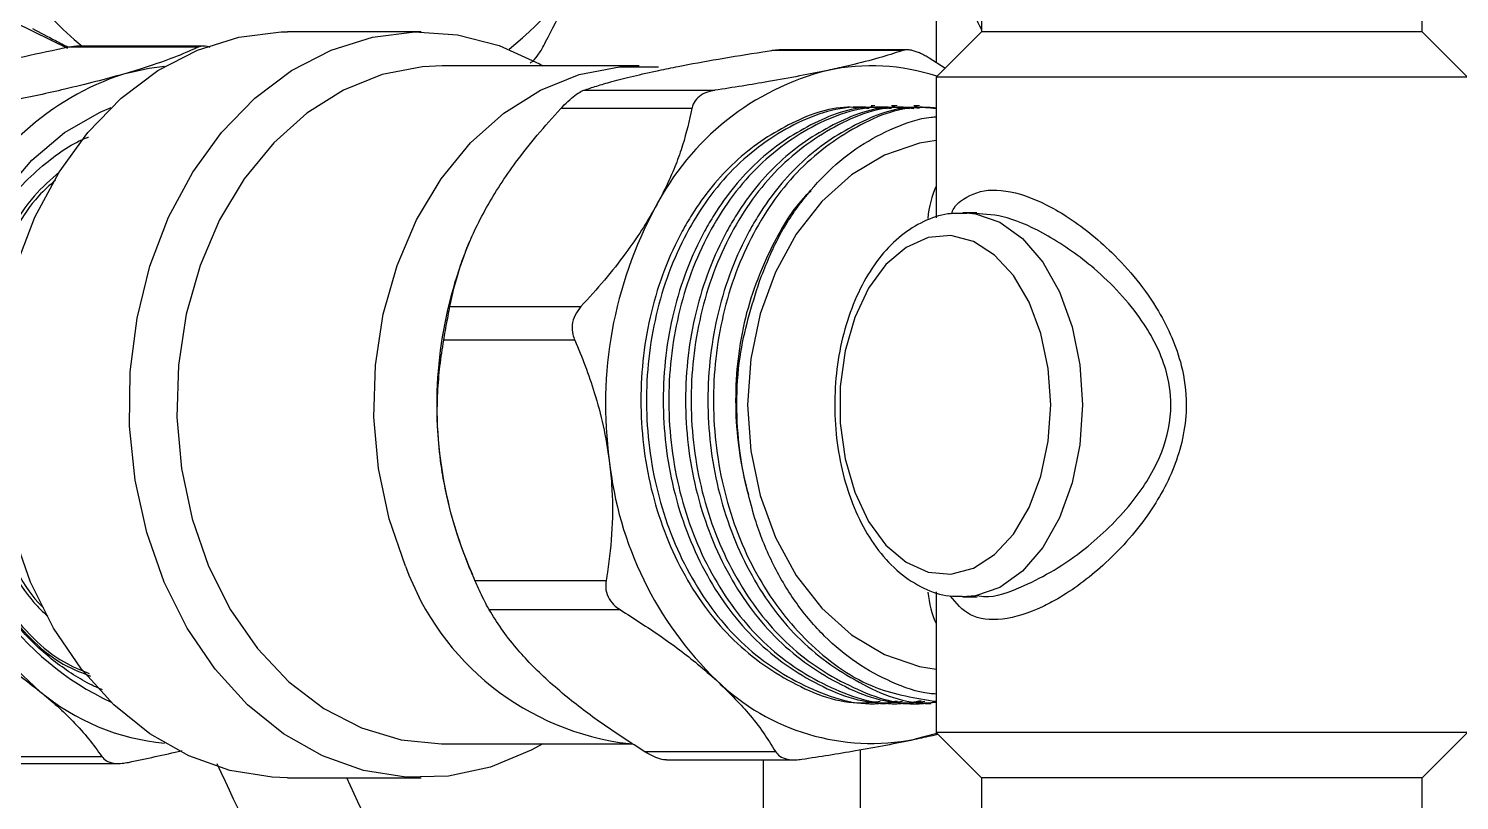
# Model space of a CAD drawing. Extents: x 75 to 2075, y 25 to 1460.
# Drawn here: x 1124.4 to 1203.5, y 778.9 to 821.6 of the extents above; entities that cross this region are included whole.
import ezdxf

# ---------------------------------------------------------------- set-up
doc = ezdxf.new("R2010")
doc.units = 0
doc.header["$LTSCALE"] = 5
doc.linetypes.add('SLD-KATı', pattern=[0])
doc.layers.get('0').update_dxf_attribs({"linetype": 'CONTINUOUS'})

msp = doc.modelspace()

# ---------------------------------------------------------------- linework, layer by layer
at = {"color": 7, "linetype": 'SLD-KATı'}
for p, q in [((1177.034, 829.879), (1177.034, 821.379)), ((1201.409, 821.379), (1201.409, 829.879)), ((1174.534, 823.273), (1174.534, 819.675)), ((1122.615, 822.386), (1126.516, 820.478)), ((1146.053, 821.379), (1138.663, 821.379)), ((1177.034, 821.379), (1174.534, 818.879)), ((1179.68, 821.379), (1177.034, 821.379)), ((1201.409, 821.379), (1179.68, 821.379)), ((1203.909, 818.879), (1201.409, 821.379)), ((1133.704, 820.525), (1126.453, 820.525)), ((1134.024, 820.586), (1127.002, 820.586)), ((1172.694, 820.354), (1165.443, 820.354)), ((1172.919, 820.387), (1165.862, 820.387)), ((1175.017, 819.363), (1174.153, 819.921)), ((1158.109, 819.504), (1147.219, 819.504)), ((1174.534, 818.879), (1174.534, 811.103)), ((1177.723, 818.879), (1174.534, 818.879)), ((1203.909, 818.879), (1177.723, 818.879)), ((1155.048, 818.148), (1162.298, 818.148)), ((1171.147, 817.28), (1170.943, 817.28)), ((1172.381, 817.28), (1172.073, 817.28)), ((1173.616, 817.28), (1173.307, 817.28)), ((1161.027, 817.136), (1153.776, 817.136)), ((1176.782, 811.379), (1176.011, 811.379)), ((1176.011, 811.379), (1176.205, 811.375)), ((1148.715, 809.714), (1148.683, 809.638)), ((1147.646, 806.186), (1154.897, 806.186)), ((1154.558, 804.322), (1147.307, 804.322)), ((1148.683, 791.871), (1148.895, 791.367)), ((1149.034, 791.042), (1156.285, 791.042)), ((1174.534, 790.411), (1174.534, 782.629)), ((1176.011, 790.129), (1176.795, 790.129)), ((1176.798, 790.206), (1177.157, 790.161)), ((1157.077, 789.418), (1149.826, 789.418)), ((1171.456, 784.229), (1171.764, 784.229)), ((1172.69, 784.229), (1172.999, 784.229)), ((1173.925, 784.229), (1174.234, 784.229)), ((1174.575, 782.587), (1173.347, 782.258)), ((1174.534, 782.629), (1177.034, 780.129)), ((1177.723, 782.629), (1174.534, 782.629)), ((1203.909, 782.629), (1177.723, 782.629)), ((1201.409, 780.129), (1203.909, 782.629)), ((1147.219, 782.004), (1157.763, 782.004)), ((1158.398, 781.587), (1165.649, 781.587)), ((1170.346, 771.92), (1170.346, 781.684)), ((1121.146, 781.309), (1128.397, 781.309)), ((1122.311, 780.922), (1129.333, 780.922)), ((1159.627, 781.121), (1166.695, 781.121)), ((1164.992, 768.299), (1164.992, 781.121)), ((1138.663, 780.129), (1146.053, 780.129)), ((1177.034, 780.129), (1177.034, 771.629)), ((1179.68, 780.129), (1177.034, 780.129)), ((1201.409, 780.129), (1179.68, 780.129)), ((1201.409, 771.629), (1201.409, 780.129))]:
    msp.add_line(p, q, dxfattribs=at)
at = {"color": 7, "linetype": 'SLD-KATı', "flags": 128}
for points in [[(1124.462, 790.941), (1123.495, 793.687), (1122.851, 796.584), (1122.544, 799.569), (1122.581, 802.58), (1122.961, 805.552), (1123.675, 808.421), (1124.709, 811.128), (1126.04, 813.613), (1127.64, 815.823), (1129.475, 817.713), (1131.506, 819.242), (1133.689, 820.376), (1135.979, 821.092), (1138.325, 821.375), (1138.663, 821.379)], [(1131.851, 790.941), (1130.884, 793.687), (1130.24, 796.584), (1129.934, 799.569), (1129.97, 802.58), (1130.35, 805.552), (1131.064, 808.421), (1132.098, 811.128), (1133.429, 813.613), (1135.029, 815.823), (1136.864, 817.713), (1138.895, 819.242), (1141.078, 820.376), (1143.368, 821.092), (1145.715, 821.375), (1148.068, 821.218), (1150.379, 820.625), (1152.598, 819.608), (1152.779, 819.504)], [(1131.869, 819.464), (1131.024, 819.362), (1129.605, 819.046)], [(1147.219, 819.504), (1146.128, 819.452), (1143.907, 819.02), (1141.763, 818.16), (1139.747, 816.892), (1137.906, 815.246), (1136.283, 813.26), (1134.917, 810.981), (1133.839, 808.462), (1133.075, 805.763), (1132.642, 802.946), (1132.551, 800.078), (1132.804, 797.225), (1133.394, 794.456), (1134.309, 791.834)], [(1145.198, 791.834), (1144.284, 794.456), (1143.693, 797.225), (1143.44, 800.078), (1143.531, 802.946), (1143.964, 805.763), (1144.728, 808.462), (1145.806, 810.981), (1147.173, 813.26), (1148.795, 815.246), (1150.636, 816.892), (1152.652, 818.16), (1154.796, 819.02), (1157.018, 819.452), (1159.184, 819.454)], [(1119.704, 796.978), (1119.4, 799.716), (1119.443, 802.482), (1119.834, 805.203), (1120.561, 807.808), (1121.605, 810.231), (1122.941, 812.408), (1124.532, 814.284), (1126.338, 815.809), (1128.313, 816.944), (1128.92, 817.2)], [(1174.534, 815.377), (1173.613, 815.219), (1171.677, 814.556), (1169.861, 813.474), (1168.219, 812.005), (1166.802, 810.195), (1165.652, 808.098), (1164.805, 805.778), (1164.286, 803.305), (1164.112, 800.754)], [(1180.866, 800.754), (1180.73, 802.77), (1180.327, 804.691), (1179.676, 806.428), (1178.809, 807.899), (1177.765, 809.037), (1176.593, 809.787), (1175.348, 810.115), (1174.089, 810.006), (1172.873, 809.463), (1171.759, 808.514), (1170.797, 807.201), (1170.034, 805.587), (1169.504, 803.748), (1169.233, 801.768), (1169.233, 799.741), (1169.504, 797.761), (1170.034, 795.921), (1170.797, 794.307), (1171.759, 792.995), (1172.873, 792.045), (1174.089, 791.503), (1175.348, 791.393), (1176.593, 791.721), (1177.765, 792.471), (1178.809, 793.609), (1179.676, 795.081), (1180.327, 796.818), (1180.73, 798.739), (1180.866, 800.754)], [(1164.112, 800.754), (1164.286, 798.204), (1164.805, 795.731), (1165.652, 793.41), (1166.802, 791.313), (1168.219, 789.503), (1169.861, 788.034), (1171.677, 786.952), (1173.613, 786.29), (1174.534, 786.131)], [(1134.309, 791.834), (1135.526, 789.421), (1137.018, 787.273), (1138.748, 785.442), (1140.677, 783.97), (1142.76, 782.891), (1144.947, 782.23), (1147.187, 782.004), (1147.219, 782.004)], [(1138.663, 780.129), (1137.822, 780.157), (1135.484, 780.533), (1133.213, 781.34), (1131.058, 782.561), (1129.065, 784.169), (1127.277, 786.131), (1125.732, 788.405), (1124.462, 790.941)], [(1152.779, 782.004), (1152.135, 781.649), (1149.892, 780.721), (1147.568, 780.22), (1145.212, 780.157), (1142.873, 780.533), (1140.602, 781.34), (1138.447, 782.561), (1136.455, 784.169), (1134.667, 786.131), (1133.121, 788.405), (1131.851, 790.941)]]:
    msp.add_lwpolyline(points, dxfattribs=at)
at = {"color": 8, "linetype": 'SLD-KATı', "flags": 128}
for points in [[(1176.205, 811.375), (1176.702, 811.321), (1178.054, 810.859), (1179.317, 809.956), (1180.435, 808.65), (1181.36, 806.999), (1182.051, 805.076), (1182.478, 802.963), (1182.622, 800.754)], [(1182.622, 800.754), (1182.478, 798.545), (1182.051, 796.433), (1181.36, 794.509), (1180.435, 792.858), (1179.317, 791.553), (1178.054, 790.649), (1176.702, 790.187), (1175.989, 790.129)]]:
    msp.add_lwpolyline(points, dxfattribs=at)
at = {"color": 7, "linetype": 'SLD-KATı'}
for centre, radius, start, end in [((1139.221, 835.067), 18.75, 308.62271, 332.43666), ((1139.221, 835.067), 18.75, 216.8699, 230.56109), ((1134.413, 804.478), 15.341, 108.26621, 155.76412), ((1172.142, 804.94), 14.757, 104.1351, 152.90799), ((1170.943, 807.867), 11.635, 71.81114, 101.93249), ((1179.118, 800.785), 22.867, 151.60029, 187.79865), ((1170.11, 800.775), 23.188, 157.52787, 187.66381), ((1169.311, 800.499), 22.36, 187.23636, 202.69785), ((1176.29, 799.815), 19.941, 186.14109, 225.86762), ((1137.587, 799.515), 19.292, 188.58624, 229.21727), ((1135.873, 799.053), 16.301, 187.31248, 244.75204), ((1159.312, 796.915), 15.001, 199.80186, 263.29757), ((1133.039, 794.566), 12.577, 230.18068, 264.66245), ((1170.982, 794.354), 12.325, 225.89864, 281.06389)]:
    msp.add_arc(centre, radius, start, end, dxfattribs=at)
at = {"color": 8, "linetype": 'SLD-KATı'}
for major_axis, start_param, end_param in [((13.924, -13.233), 3.295529, 3.486199), ((13.924, 13.233), 2.801864, 2.987656)]:
    msp.add_ellipse((1189.221, 800.754), major_axis=major_axis, ratio=0.457675, start_param=start_param, end_param=end_param, dxfattribs=at)
at = {"color": 7, "linetype": 'SLD-KATı'}
for points, knots in [([(1152.728, 820.423), (1152.8, 820.56), (1153.225, 821.375), (1154.044, 822.944), (1155.029, 824.831), (1155.637, 825.996), (1155.843, 826.39)], [0, 0, 0, 0, 0.073265, 0.4365434, 0.8088712, 1, 1, 1, 1]), ([(1175.235, 825.229), (1175.324, 825.044), (1175.939, 823.774), (1176.529, 822.555), (1177.034, 821.514)], [0, 0, 0, 0, 0.145548, 1, 1, 1, 1]), ([(1124.578, 821.559), (1124.996, 821.341), (1125.636, 821.007), (1126.308, 820.656), (1126.541, 820.535)], [0, 0, 0, 0, 0.654581, 1, 1, 1, 1]), ([(1120.271, 819.046), (1120.62, 819.144), (1121.63, 819.427), (1123.531, 819.895), (1125.295, 820.285), (1126.29, 820.491), (1126.453, 820.525)], [0, 0, 0, 0, 0.1911271, 0.5537053, 0.9267357, 1, 1, 1, 1]), ([(1126.453, 820.525), (1126.642, 820.565), (1126.837, 820.606), (1126.998, 820.585), (1127.002, 820.584)], [0, 0, 0, 0, 0.973527, 1, 1, 1, 1]), ([(1133.704, 820.525), (1133.631, 820.491), (1133.2, 820.289), (1132.261, 819.9), (1130.914, 819.432), (1129.937, 819.144), (1129.605, 819.046)], [0, 0, 0, 0, 0.073265, 0.436543, 0.808871, 1, 1, 1, 1]), ([(1134.393, 820.519), (1134.334, 820.537), (1134.129, 820.602), (1133.894, 820.592), (1133.758, 820.544), (1133.704, 820.525)], [0, 0, 0, 0, 0.19277, 0.678247, 1, 1, 1, 1]), ([(1152.086, 819.655), (1152.13, 819.685), (1152.318, 819.818), (1152.538, 820.096), (1152.674, 820.33), (1152.728, 820.423)], [0, 0, 0, 0, 0.151177, 0.661669, 1, 1, 1, 1]), ([(1159.204, 819.251), (1159.557, 819.324), (1160.578, 819.535), (1162.497, 819.884), (1164.276, 820.174), (1165.279, 820.328), (1165.443, 820.354)], [0, 0, 0, 0, 0.191127, 0.553705, 0.926736, 1, 1, 1, 1]), ([(1165.443, 820.354), (1165.534, 820.365), (1165.671, 820.382), (1165.81, 820.388), (1165.858, 820.387), (1165.862, 820.387)], [0, 0, 0, 0, 0.640755, 0.96774, 1, 1, 1, 1]), ([(1172.694, 820.354), (1172.621, 820.328), (1172.182, 820.178), (1171.228, 819.888), (1169.862, 819.539), (1168.873, 819.324), (1168.538, 819.251)], [0, 0, 0, 0, 0.073265, 0.436543, 0.808871, 1, 1, 1, 1]), ([(1174.153, 819.921), (1174.073, 819.969), (1173.953, 820.042), (1173.791, 820.127), (1173.67, 820.185), (1173.551, 820.237), (1173.435, 820.282), (1173.321, 820.32), (1173.182, 820.358), (1173.025, 820.386), (1172.882, 820.39), (1172.773, 820.377), (1172.721, 820.361), (1172.694, 820.354)], [0, 0, 0, 0, 0.1386714, 0.2094371, 0.2806778, 0.3499062, 0.419664, 0.4911668, 0.5632988, 0.6929648, 0.8261712, 0.9127139, 1, 1, 1, 1]), ([(1129.605, 819.046), (1129.102, 818.906), (1128.086, 818.623), (1126.484, 818.235), (1124.921, 817.881), (1123.924, 817.672), (1123.423, 817.567)], [0, 0, 0, 0, 0.272941, 0.55138, 0.774807, 1, 1, 1, 1]), ([(1155.048, 818.148), (1155.279, 818.226), (1155.743, 818.382), (1156.645, 818.643), (1157.761, 818.934), (1158.72, 819.144), (1159.204, 819.251)], [0, 0, 0, 0, 0.223518, 0.448621, 0.721723, 1, 1, 1, 1]), ([(1168.538, 819.251), (1168.029, 819.146), (1167.002, 818.936), (1165.385, 818.646), (1163.809, 818.382), (1162.803, 818.226), (1162.298, 818.148)], [0, 0, 0, 0, 0.272941, 0.55138, 0.774807, 1, 1, 1, 1]), ([(1153.776, 817.136), (1153.909, 817.274), (1154.175, 817.55), (1154.567, 817.881), (1154.86, 818.072), (1154.994, 818.126), (1155.048, 818.148)], [0, 0, 0, 0, 0.2806938, 0.5628322, 0.8257499, 1, 1, 1, 1]), ([(1162.298, 818.148), (1162.118, 818.109), (1161.755, 818.031), (1161.336, 817.755), (1161.105, 817.437), (1161.049, 817.222), (1161.027, 817.136)], [0, 0, 0, 0, 0.280694, 0.562832, 0.82575, 1, 1, 1, 1]), ([(1170.831, 817.122), (1170.433, 817.167), (1168.919, 817.339), (1166.318, 816.355), (1163.352, 814.368), (1161.504, 812.098), (1159.89, 809.346), (1158.603, 805.985), (1158.013, 801.014), (1158.601, 796.014), (1160.33, 791.464), (1163.045, 787.709), (1166.501, 785.247), (1169.459, 784.122), (1171.112, 784.327), (1171.448, 784.369)], [0, 0, 0, 0, 0.029922, 0.113897, 0.198257, 0.280709, 0.302721, 0.399587, 0.49535, 0.590772, 0.687728, 0.782533, 0.87907, 0.975427, 1, 1, 1, 1]), ([(1171.826, 817.122), (1171.199, 817.182), (1169.288, 817.365), (1166.14, 816.189), (1162.838, 813.609), (1160.285, 809.808), (1158.743, 805.22), (1158.335, 800.211), (1159.111, 795.251), (1161.01, 790.805), (1163.862, 787.216), (1167.406, 784.967), (1170.4, 784.022), (1172.04, 784.326), (1172.376, 784.388)], [0, 0, 0, 0, 0.0456482, 0.1391367, 0.23256, 0.3244924, 0.4184672, 0.5107676, 0.60373, 0.6975221, 0.7893009, 0.8830993, 0.9760473, 1, 1, 1, 1]), ([(1172.066, 817.122), (1171.668, 817.167), (1170.154, 817.339), (1167.553, 816.355), (1164.587, 814.368), (1162.739, 812.098), (1161.124, 809.346), (1159.838, 805.985), (1159.248, 801.014), (1159.836, 796.014), (1161.565, 791.464), (1164.279, 787.709), (1167.736, 785.247), (1170.693, 784.122), (1172.347, 784.327), (1172.682, 784.369)], [0, 0, 0, 0, 0.029922, 0.113897, 0.198257, 0.280709, 0.302721, 0.399587, 0.49535, 0.590772, 0.687728, 0.782533, 0.87907, 0.975427, 1, 1, 1, 1]), ([(1173.061, 817.122), (1172.434, 817.182), (1170.522, 817.365), (1167.375, 816.189), (1164.073, 813.609), (1161.52, 809.808), (1159.978, 805.22), (1159.57, 800.211), (1160.345, 795.251), (1162.245, 790.805), (1165.097, 787.216), (1168.641, 784.964), (1171.669, 784.019), (1173.344, 784.334), (1173.714, 784.404)], [0, 0, 0, 0, 0.045536, 0.138796, 0.23199, 0.323697, 0.417442, 0.509516, 0.602251, 0.695813, 0.787367, 0.880936, 0.973656, 1, 1, 1, 1]), ([(1173.301, 817.122), (1172.903, 817.167), (1171.389, 817.339), (1168.788, 816.355), (1165.822, 814.368), (1163.974, 812.098), (1162.359, 809.346), (1161.073, 805.985), (1160.483, 801.014), (1161.071, 796.014), (1162.799, 791.464), (1165.514, 787.709), (1168.971, 785.247), (1171.928, 784.122), (1173.581, 784.327), (1173.917, 784.369)], [0, 0, 0, 0, 0.029922, 0.113897, 0.198257, 0.280709, 0.302721, 0.399587, 0.49535, 0.590772, 0.687728, 0.782533, 0.87907, 0.975427, 1, 1, 1, 1]), ([(1173.613, 817.153), (1173.214, 817.186), (1171.531, 817.324), (1168.61, 816.172), (1165.307, 813.613), (1162.755, 809.807), (1161.212, 805.22), (1160.805, 800.211), (1161.58, 795.251), (1163.48, 790.806), (1166.332, 787.213), (1169.875, 784.978), (1172.765, 784.029), (1174.301, 784.3), (1174.534, 784.341)], [0, 0, 0, 0, 0.029762, 0.12555, 0.221271, 0.315465, 0.411752, 0.506323, 0.601572, 0.697671, 0.791708, 0.887814, 0.983048, 1, 1, 1, 1]), ([(1174.535, 817.122), (1174.138, 817.167), (1172.624, 817.339), (1170.022, 816.355), (1167.056, 814.368), (1165.208, 812.098), (1163.594, 809.346), (1162.308, 805.985), (1161.718, 801.014), (1162.305, 796.014), (1164.034, 791.466), (1166.749, 787.703), (1170.206, 785.27), (1172.957, 784.147), (1174.404, 784.299), (1174.534, 784.313)], [0, 0, 0, 0, 0.0303802, 0.1156421, 0.2012935, 0.2850088, 0.3073577, 0.4057074, 0.5029381, 0.5998217, 0.6982627, 0.7945198, 0.8925353, 0.990368, 1, 1, 1, 1]), ([(1174.534, 817.167), (1174.239, 817.189), (1172.662, 817.306), (1169.845, 816.163), (1166.542, 813.616), (1163.99, 809.806), (1162.447, 805.221), (1162.04, 800.21), (1162.815, 795.254), (1164.714, 790.793), (1167.567, 787.259), (1170.945, 784.914), (1173.402, 784.535), (1174.534, 784.36)], [0, 0, 0, 0, 0.022811, 0.122379, 0.221879, 0.31979, 0.419877, 0.518181, 0.617189, 0.717081, 0.814829, 0.914728, 1, 1, 1, 1]), ([(1149.67, 811.661), (1149.915, 812.08), (1150.41, 812.924), (1151.354, 814.271), (1152.469, 815.692), (1153.339, 816.653), (1153.776, 817.136)], [0, 0, 0, 0, 0.220853, 0.444668, 0.720511, 1, 1, 1, 1]), ([(1161.027, 817.136), (1160.88, 816.472), (1160.657, 815.468), (1160.147, 814.045), (1159.659, 812.89), (1159.231, 812.088), (1159.003, 811.661)], [0, 0, 0, 0, 0.382246, 0.577663, 0.77475, 1, 1, 1, 1]), ([(1164.766, 807.601), (1165.08, 808.388), (1165.705, 809.949), (1167.018, 811.981), (1168.548, 813.723), (1170.298, 815.127), (1172.219, 816.115), (1173.657, 816.625), (1174.443, 816.675), (1174.534, 816.681)], [0, 0, 0, 0, 0.164022, 0.325303, 0.486614, 0.649839, 0.813065, 0.978476, 1, 1, 1, 1]), ([(1128.441, 784.995), (1128.248, 785.077), (1127.699, 785.31), (1126.826, 785.82), (1125.844, 786.503), (1124.919, 787.289), (1124.055, 788.16), (1123.244, 789.13), (1122.503, 790.18), (1121.838, 791.298), (1121.253, 792.475), (1120.742, 793.722), (1120.319, 795.013), (1119.985, 796.335), (1119.741, 797.676), (1119.585, 799.052), (1119.502, 800.885), (1119.601, 802.717), (1119.879, 804.503), (1120.274, 806.246), (1120.841, 807.912), (1121.564, 809.461), (1122.486, 811.094), (1123.718, 812.712), (1125.55, 814.37), (1126.807, 815.248), (1127.651, 815.555), (1127.672, 815.562)], [0, 0, 0, 0, 0.019254, 0.054583, 0.090435, 0.124836, 0.159477, 0.194492, 0.230027, 0.264244, 0.298704, 0.33354, 0.368891, 0.402874, 0.437095, 0.471689, 0.506798, 0.57451, 0.608791, 0.643641, 0.711011, 0.745123, 0.779806, 0.863358, 0.914596, 0.997889, 1, 1, 1, 1]), ([(1126.065, 813.632), (1125.582, 813.211), (1124.039, 811.869), (1122.28, 808.349), (1121.075, 803.598), (1121.095, 798.472), (1122.392, 793.695), (1123.947, 790.415), (1125.223, 789.24), (1125.42, 789.059)], [0, 0, 0, 0, 0.0807492, 0.2578505, 0.4358197, 0.6128125, 0.7908826, 0.9677757, 1, 1, 1, 1]), ([(1125.835, 813.177), (1125.519, 812.896), (1124.153, 811.68), (1122.536, 808.336), (1121.321, 803.603), (1121.339, 798.465), (1122.653, 793.715), (1124.055, 790.6), (1125.151, 789.555), (1125.183, 789.524)], [0, 0, 0, 0, 0.056291, 0.243584, 0.431793, 0.618971, 0.807287, 0.994359, 1, 1, 1, 1]), ([(1167.627, 812.582), (1167.571, 812.534), (1166.737, 811.813), (1165.345, 809.504), (1163.803, 805.664), (1163.271, 800.995), (1163.652, 797.672), (1164.098, 796.004), (1164.152, 795.8)], [0, 0, 0, 0, 0.0140145, 0.21159, 0.4650128, 0.7155521, 0.9651968, 1, 1, 1, 1]), ([(1147.646, 806.186), (1147.794, 806.85), (1148.016, 807.854), (1148.526, 809.277), (1149.014, 810.433), (1149.442, 811.234), (1149.67, 811.661)], [0, 0, 0, 0, 0.3822459, 0.5776631, 0.77475, 1, 1, 1, 1]), ([(1159.003, 811.661), (1158.758, 811.242), (1158.264, 810.398), (1157.32, 809.051), (1156.204, 807.63), (1155.335, 806.67), (1154.897, 806.186)], [0, 0, 0, 0, 0.220853, 0.444668, 0.720511, 1, 1, 1, 1]), ([(1176.24, 811.336), (1175.885, 811.346), (1175.068, 811.367), (1173.825, 810.935), (1172.578, 810.156), (1171.462, 809.03), (1170.504, 807.596), (1169.743, 805.895), (1169.212, 803.997), (1168.93, 801.978), (1168.906, 799.915), (1169.14, 797.88), (1169.628, 795.947), (1170.359, 794.182), (1171.318, 792.653), (1172.481, 791.42), (1173.809, 790.577), (1175.01, 790.149), (1175.74, 790.173), (1175.981, 790.18)], [0, 0, 0, 0, 0.044184, 0.1018729, 0.1599262, 0.2196185, 0.2810138, 0.3433618, 0.4059016, 0.4683611, 0.5307728, 0.5932551, 0.6559114, 0.7188827, 0.7822583, 0.845861, 0.9088119, 0.9699024, 1, 1, 1, 1]), ([(1164.152, 795.8), (1164.112, 795.958), (1163.91, 796.745), (1163.609, 798.403), (1163.463, 800.801), (1163.653, 804.029), (1164.336, 806.221), (1164.766, 807.601)], [0, 0, 0, 0, 0.040962, 0.20513, 0.420049, 0.634968, 1, 1, 1, 1]), ([(1147.307, 804.322), (1147.338, 804.498), (1147.4, 804.851), (1147.502, 805.417), (1147.586, 805.869), (1147.629, 806.096), (1147.646, 806.186)], [0, 0, 0, 0, 0.280694, 0.562832, 0.82575, 1, 1, 1, 1]), ([(1154.897, 806.186), (1154.777, 806.036), (1154.538, 805.736), (1154.387, 805.185), (1154.417, 804.699), (1154.518, 804.43), (1154.558, 804.322)], [0, 0, 0, 0, 0.280694, 0.562832, 0.82575, 1, 1, 1, 1]), ([(1147.129, 797.682), (1147.064, 798.31), (1146.933, 799.579), (1146.957, 801.324), (1147.084, 802.912), (1147.233, 803.851), (1147.307, 804.322)], [0, 0, 0, 0, 0.272941, 0.55138, 0.774807, 1, 1, 1, 1]), ([(1154.558, 804.322), (1154.754, 803.855), (1155.147, 802.916), (1155.683, 801.34), (1156.163, 799.592), (1156.362, 798.323), (1156.463, 797.682)], [0, 0, 0, 0, 0.2235177, 0.4486206, 0.7217234, 1, 1, 1, 1]), ([(1119.723, 797.969), (1120.017, 796.518), (1120.642, 793.432), (1123.006, 789.492), (1125.48, 786.803), (1127.237, 786.09), (1127.71, 785.899)], [0, 0, 0, 0, 0.271809, 0.578049, 0.886488, 1, 1, 1, 1]), ([(1149.034, 791.042), (1148.969, 791.194), (1148.58, 792.101), (1147.94, 793.847), (1147.388, 795.947), (1147.195, 797.243), (1147.129, 797.682)], [0, 0, 0, 0, 0.073265, 0.436543, 0.808871, 1, 1, 1, 1]), ([(1156.463, 797.682), (1156.512, 797.243), (1156.652, 795.97), (1156.651, 793.869), (1156.467, 792.121), (1156.31, 791.194), (1156.285, 791.042)], [0, 0, 0, 0, 0.191127, 0.553705, 0.926736, 1, 1, 1, 1]), ([(1174.534, 784.759), (1174.411, 784.767), (1173.577, 784.82), (1172.071, 785.378), (1170.106, 786.417), (1168.331, 787.907), (1166.777, 789.726), (1165.499, 791.868), (1164.638, 793.933), (1164.285, 795.291), (1164.152, 795.8)], [0, 0, 0, 0, 0.025674, 0.175201, 0.324727, 0.471501, 0.618271, 0.765066, 0.91186, 1, 1, 1, 1]), ([(1149.826, 789.418), (1149.764, 789.529), (1149.639, 789.752), (1149.405, 790.222), (1149.197, 790.67), (1149.08, 790.936), (1149.034, 791.042)], [0, 0, 0, 0, 0.2806938, 0.5628322, 0.8257499, 1, 1, 1, 1]), ([(1156.285, 791.042), (1156.27, 790.869), (1156.24, 790.523), (1156.431, 790.02), (1156.738, 789.651), (1156.98, 789.484), (1157.077, 789.418)], [0, 0, 0, 0, 0.280694, 0.562832, 0.82575, 1, 1, 1, 1]), ([(1123.043, 789.445), (1123.989, 788.331), (1125.388, 786.684), (1127.195, 785.981), (1127.779, 785.754)], [0, 0, 0, 0, 0.676478, 1, 1, 1, 1]), ([(1153.071, 785.503), (1152.754, 785.802), (1152.115, 786.406), (1151.25, 787.369), (1150.458, 788.386), (1150.038, 789.073), (1149.826, 789.418)], [0, 0, 0, 0, 0.2208532, 0.4446677, 0.7205109, 1, 1, 1, 1]), ([(1157.077, 789.418), (1157.82, 788.943), (1159.324, 787.98), (1161.109, 786.645), (1162.058, 785.808), (1162.404, 785.503)], [0, 0, 0, 0, 0.382411, 0.774653, 1, 1, 1, 1]), ([(1119.49, 788.504), (1120.255, 788.068), (1121.411, 787.408), (1122.855, 786.473), (1123.954, 785.714), (1124.626, 785.188), (1124.985, 784.907)], [0, 0, 0, 0, 0.382246, 0.577663, 0.77475, 1, 1, 1, 1]), ([(1124.985, 784.907), (1125.315, 784.631), (1125.979, 784.077), (1126.885, 783.192), (1127.721, 782.258), (1128.171, 781.627), (1128.397, 781.309)], [0, 0, 0, 0, 0.2208532, 0.4446677, 0.7205109, 1, 1, 1, 1]), ([(1158.398, 781.587), (1157.654, 782.063), (1156.528, 782.781), (1155.128, 783.798), (1154.065, 784.624), (1153.416, 785.197), (1153.071, 785.503)], [0, 0, 0, 0, 0.382246, 0.577663, 0.77475, 1, 1, 1, 1]), ([(1162.404, 785.503), (1163.024, 784.898), (1164.417, 783.538), (1165.209, 782.284), (1165.649, 781.587)], [0, 0, 0, 0, 0.4446442, 1, 1, 1, 1]), ([(1173.347, 782.258), (1173.694, 782.331), (1174.153, 782.428), (1174.524, 782.523), (1174.616, 782.547)], [0, 0, 0, 0, 0.752818, 1, 1, 1, 1]), ([(1129.873, 780.983), (1130.368, 781.088), (1131.361, 781.297), (1132.356, 781.515), (1132.825, 781.63), (1132.834, 781.632)], [0, 0, 0, 0, 0.493462, 0.990424, 1, 1, 1, 1]), ([(1159.626, 781.131), (1159.603, 781.128), (1159.483, 781.111), (1159.158, 781.201), (1158.751, 781.377), (1158.498, 781.528), (1158.398, 781.587)], [0, 0, 0, 0, 0.084083, 0.44334, 0.778121, 1, 1, 1, 1]), ([(1165.649, 781.587), (1165.721, 781.493), (1165.864, 781.303), (1166.271, 781.142), (1166.709, 781.106), (1166.994, 781.141), (1167.108, 781.155)], [0, 0, 0, 0, 0.280694, 0.562832, 0.82575, 1, 1, 1, 1]), ([(1167.108, 781.155), (1167.609, 781.232), (1168.615, 781.388), (1170.18, 781.65), (1171.801, 781.94), (1172.829, 782.151), (1173.347, 782.258)], [0, 0, 0, 0, 0.223518, 0.448621, 0.721723, 1, 1, 1, 1]), ([(1128.397, 781.309), (1128.473, 781.223), (1128.625, 781.051), (1129.038, 780.922), (1129.477, 780.914), (1129.76, 780.964), (1129.873, 780.983)], [0, 0, 0, 0, 0.280694, 0.562832, 0.82575, 1, 1, 1, 1]), ([(1134.767, 780.926), (1135.975, 778.318), (1139.381, 770.969), (1143.719, 761.125), (1146.642, 753.826), (1147.626, 751.368)], [0, 0, 0, 0, 0.267237, 0.753172, 1, 1, 1, 1]), ([(1154.472, 751.185), (1152.467, 756.136), (1148.525, 765.871), (1144.123, 775.431), (1141.96, 780.129)], [0, 0, 0, 0, 0.5085988, 1, 1, 1, 1])]:
    msp.add_open_spline(points, degree=3, knots=knots, dxfattribs=at)
at = {"color": 8, "linetype": 'SLD-KATı'}
for points, knots in [([(1175.384, 811.314), (1175.425, 811.427), (1175.534, 811.729), (1176.149, 812.255), (1177.313, 812.787), (1179.422, 812.449), (1181.844, 811.235), (1184.488, 809.112), (1186.799, 806.291), (1188.123, 803.309), (1188.509, 800.382), (1187.918, 797.462), (1186.222, 794.427), (1183.912, 791.865), (1181.817, 790.315), (1179.916, 789.307), (1178.137, 788.754), (1176.316, 788.967), (1175.642, 789.786), (1175.312, 790.187)], [0, 0, 0, 0, 0.012846, 0.034053, 0.098037, 0.161981, 0.225159, 0.29705, 0.384884, 0.453166, 0.499102, 0.5684, 0.635883, 0.715713, 0.786125, 0.80955, 0.874036, 0.938438, 1, 1, 1, 1]), ([(1177.157, 790.161), (1177.176, 790.159), (1177.762, 790.08), (1179.185, 790.627), (1181.077, 791.574), (1183.156, 793.028), (1185.269, 795.061), (1186.972, 797.676), (1187.487, 799.651), (1187.527, 801.301), (1187.257, 803.07), (1185.859, 805.75), (1183.487, 808.256), (1180.832, 810.121), (1178.466, 811.225), (1177.261, 811.299), (1176.693, 811.334)], [0, 0, 0, 0, 0.002832, 0.088819, 0.149779, 0.213318, 0.31751, 0.40341, 0.479945, 0.489317, 0.545966, 0.631998, 0.746029, 0.841013, 0.92509, 1, 1, 1, 1])]:
    msp.add_open_spline(points, degree=3, knots=knots, dxfattribs=at)

doc.saveas('drawing.dxf')
